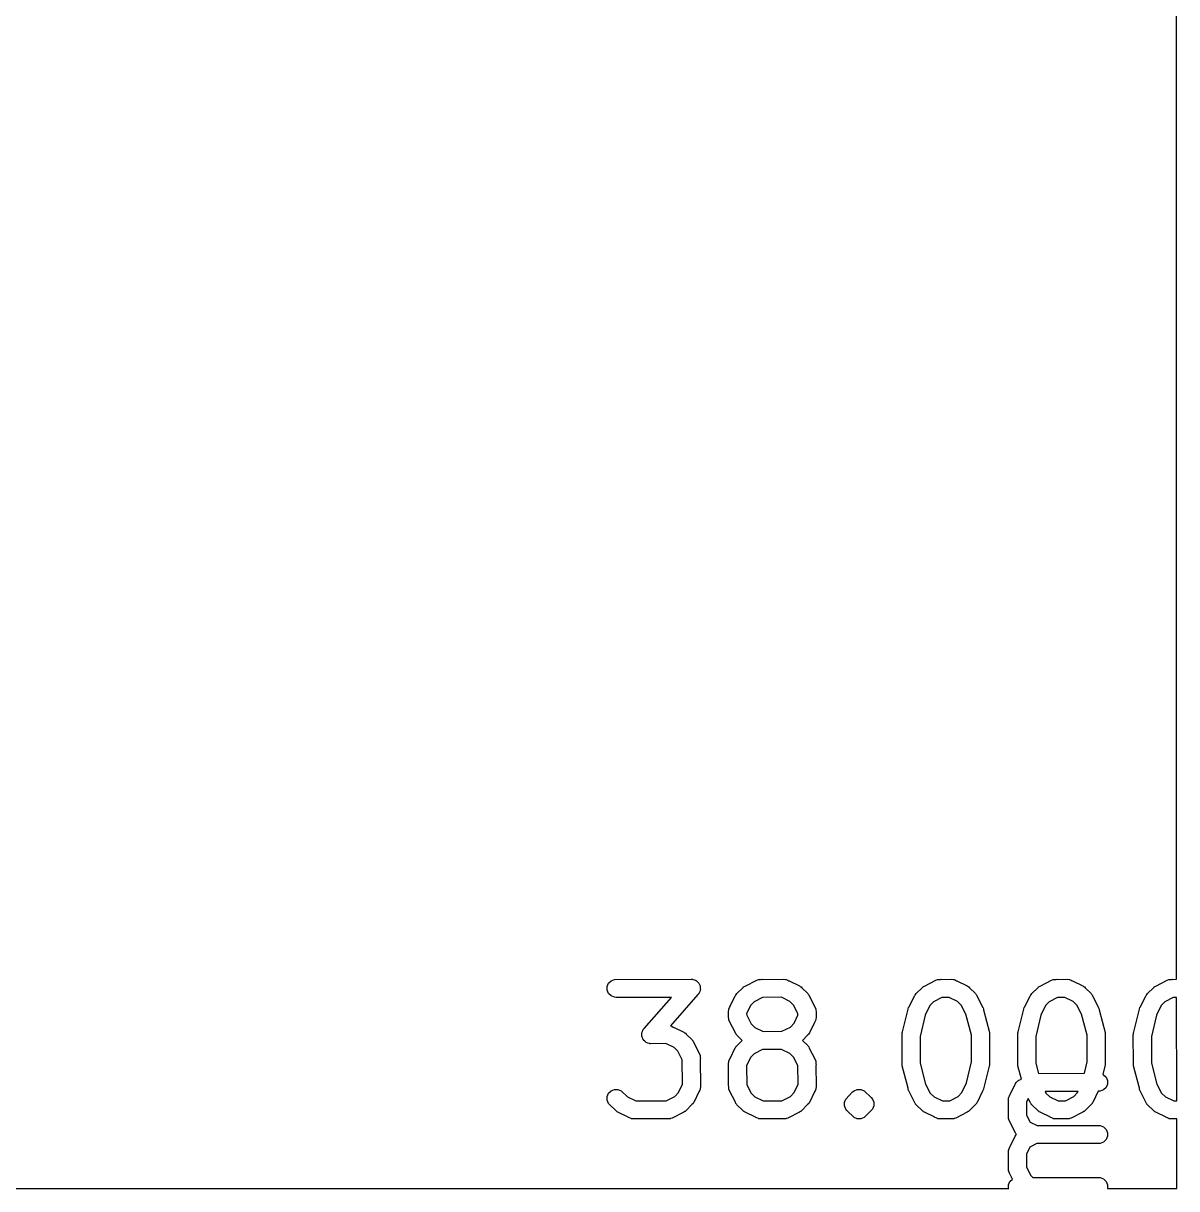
# Model space of a CAD drawing. Extents: x 87 to 387, y -217 to -84.
# Drawn here: x 227.28 to 236.77, y -158.55 to -148.96 of the extents above; entities that cross this region are included whole.
import ezdxf

# ---------------------------------------------------------------- set-up
doc = ezdxf.new("R2010")
doc.units = 0
doc.layers.add('BLACK', color=7, linetype='CONTINUOUS')

msp = doc.modelspace()

# ---------------------------------------------------------------- linework, layer by layer
at = {"layer": 'BLACK', "linetype": 'CONTINUOUS'}
for p, q in [((236.773418, -156.83049), (236.770001, -141.524618)), ((232.084768, -156.890182), (232.095967, -156.863146)), ((232.084768, -156.919446), (232.084768, -156.890182)), ((232.095967, -156.863146), (232.116659, -156.842454)), ((232.116659, -156.842454), (232.143695, -156.831255)), ((232.143695, -156.831255), (232.777374, -156.829814)), ((232.777374, -156.829814), (232.785112, -156.830576)), ((232.785112, -156.830576), (232.78708, -156.830445)), ((232.78708, -156.830445), (232.788435, -156.830903)), ((232.788435, -156.830903), (232.792006, -156.831255)), ((232.792006, -156.831255), (232.803263, -156.835918)), ((232.803263, -156.835918), (232.814801, -156.83982)), ((232.814801, -156.83982), (232.816705, -156.841485)), ((232.816705, -156.841485), (232.819042, -156.842454)), ((232.819042, -156.842454), (232.827652, -156.851064)), ((232.827652, -156.851064), (232.836825, -156.85909)), ((232.836825, -156.85909), (232.837947, -156.861359)), ((232.837947, -156.861359), (232.839734, -156.863146)), ((232.839734, -156.863146), (232.844394, -156.874396)), ((232.844394, -156.874396), (232.849797, -156.885322)), ((232.849797, -156.885322), (232.849965, -156.887845)), ((232.849965, -156.887845), (232.850933, -156.890182)), ((232.850933, -156.890182), (232.850933, -156.902366)), ((233.15319, -156.948435), (233.200532, -156.8994)), ((233.200532, -156.8994), (233.206281, -156.894681)), ((233.206281, -156.894681), (233.207581, -156.893183)), ((233.207581, -156.893183), (233.208994, -156.892455)), ((233.208994, -156.892455), (233.211897, -156.890073)), ((233.211897, -156.890073), (233.220707, -156.886423)), ((233.220707, -156.886423), (233.315262, -156.837732)), ((233.315262, -156.837732), (233.328993, -156.832477)), ((233.328993, -156.832477), (233.331682, -156.832285)), ((233.331682, -156.832285), (233.334171, -156.831255)), ((233.334171, -156.831255), (233.34751, -156.831161)), ((233.34751, -156.831161), (233.358183, -156.830403)), ((233.358183, -156.830403), (233.36019, -156.831072)), ((233.36019, -156.831072), (233.539279, -156.829814)), ((233.539279, -156.829814), (233.553911, -156.831255)), ((233.553911, -156.831255), (233.5564, -156.832286)), ((233.5564, -156.832286), (233.559088, -156.832477)), ((233.559088, -156.832477), (233.572081, -156.838781)), ((233.572081, -156.838781), (233.580947, -156.842454)), ((233.580947, -156.842454), (233.582169, -156.843676)), ((233.582169, -156.843676), (233.668058, -156.885351)), ((233.668058, -156.885351), (233.674357, -156.889315)), ((233.674357, -156.889315), (233.676185, -156.890073)), ((233.676185, -156.890073), (233.677355, -156.891203)), ((233.677355, -156.891203), (233.680501, -156.893183)), ((233.680501, -156.893183), (233.686133, -156.899677)), ((233.686133, -156.899677), (233.735169, -156.947019)), ((234.629376, -156.948439), (234.676722, -156.8994)), ((234.676722, -156.8994), (234.682471, -156.894681)), ((234.682471, -156.894681), (234.683771, -156.893183)), ((234.683771, -156.893183), (234.685184, -156.892455)), ((234.685184, -156.892455), (234.688087, -156.890073)), ((234.688087, -156.890073), (234.696897, -156.886423)), ((234.696897, -156.886423), (234.791452, -156.837732)), ((234.791452, -156.837732), (234.805183, -156.832477)), ((234.805183, -156.832477), (234.807872, -156.832285)), ((234.807872, -156.832285), (234.810361, -156.831255)), ((234.810361, -156.831255), (234.825102, -156.831061)), ((234.825102, -156.831061), (234.834373, -156.830403)), ((234.834373, -156.830403), (234.835923, -156.830919)), ((234.835923, -156.830919), (234.920231, -156.829814)), ((234.920231, -156.829814), (234.934863, -156.831255)), ((234.934863, -156.831255), (234.937352, -156.832286)), ((234.937352, -156.832286), (234.94004, -156.832477)), ((234.94004, -156.832477), (234.953033, -156.838781)), ((234.953033, -156.838781), (234.961899, -156.842454)), ((234.961899, -156.842454), (234.963121, -156.843676)), ((234.963121, -156.843676), (235.04901, -156.885351)), ((235.04901, -156.885351), (235.055309, -156.889315)), ((235.055309, -156.889315), (235.057137, -156.890073)), ((235.057137, -156.890073), (235.058307, -156.891203)), ((235.058307, -156.891203), (235.061453, -156.893183)), ((235.061453, -156.893183), (235.067085, -156.899677)), ((235.067085, -156.899677), (235.116121, -156.947019)), ((235.58176, -156.948437), (235.629102, -156.899401)), ((235.629102, -156.899401), (235.634851, -156.894682)), ((235.634851, -156.894682), (235.636152, -156.893183)), ((235.636152, -156.893183), (235.637565, -156.892455)), ((235.637565, -156.892455), (235.640468, -156.890073)), ((235.640468, -156.890073), (235.649278, -156.886423)), ((235.649278, -156.886423), (235.743833, -156.837732)), ((235.743833, -156.837732), (235.757564, -156.832477)), ((235.757564, -156.832477), (235.760253, -156.832285)), ((235.760253, -156.832285), (235.762742, -156.831255)), ((235.762742, -156.831255), (235.777483, -156.831061)), ((235.777483, -156.831061), (235.786754, -156.830403)), ((235.786754, -156.830403), (235.788304, -156.830919)), ((235.788304, -156.830919), (235.872612, -156.829814)), ((235.872612, -156.829814), (235.887244, -156.831255)), ((235.887244, -156.831255), (235.889732, -156.832285)), ((235.889732, -156.832285), (235.892422, -156.832477)), ((235.892422, -156.832477), (235.90542, -156.838783)), ((235.90542, -156.838783), (235.91428, -156.842454)), ((235.91428, -156.842454), (235.915501, -156.843675)), ((235.915501, -156.843675), (236.001392, -156.885352)), ((236.001392, -156.885352), (236.00769, -156.889317)), ((236.00769, -156.889317), (236.009518, -156.890074)), ((236.009518, -156.890074), (236.010689, -156.891204)), ((236.010689, -156.891204), (236.013835, -156.893185)), ((236.013835, -156.893185), (236.019467, -156.899679)), ((236.019467, -156.899679), (236.068502, -156.94702)), ((236.534142, -156.948436), (236.581484, -156.899401)), ((236.581484, -156.899401), (236.587233, -156.894682)), ((236.587233, -156.894682), (236.588533, -156.893184)), ((236.588533, -156.893184), (236.589946, -156.892456)), ((236.589946, -156.892456), (236.592849, -156.890074)), ((236.592849, -156.890074), (236.601659, -156.886424)), ((236.601659, -156.886424), (236.696214, -156.837733)), ((236.696214, -156.837733), (236.709945, -156.832478)), ((236.709945, -156.832478), (236.712634, -156.832286)), ((236.712634, -156.832286), (236.715123, -156.831256)), ((236.715123, -156.831256), (236.729864, -156.831062)), ((236.729864, -156.831062), (236.739135, -156.830404)), ((236.739135, -156.830404), (236.740685, -156.83092)), ((236.740685, -156.83092), (236.773418, -156.83049)), ((232.095967, -156.946482), (232.084768, -156.919446)), ((232.116659, -156.967174), (232.095967, -156.946482)), ((232.143695, -156.978373), (232.116659, -156.967174)), ((232.158327, -156.979814), (232.143695, -156.978373)), ((232.613598, -156.978778), (232.158327, -156.979814)), ((232.389813, -157.235965), (232.613598, -156.978778)), ((232.831601, -156.954614), (232.606418, -157.213408)), ((232.839734, -156.946482), (232.831601, -156.954614)), ((232.840693, -156.944165), (232.839734, -156.946482)), ((232.842368, -156.942241), (232.840693, -156.944165)), ((232.846269, -156.930703), (232.842368, -156.942241)), ((232.850933, -156.919446), (232.846269, -156.930703)), ((232.850933, -156.902366), (232.851743, -156.91452)), ((232.851743, -156.91452), (232.850933, -156.916915)), ((232.850933, -156.916915), (232.850933, -156.919446)), ((233.097189, -157.052399), (233.138864, -156.966511)), ((233.138864, -156.966511), (233.142828, -156.960211)), ((233.142828, -156.960211), (233.143586, -156.958384)), ((233.143586, -156.958384), (233.144716, -156.957213)), ((233.144716, -156.957213), (233.146696, -156.954068)), ((233.146696, -156.954068), (233.15319, -156.948435)), ((233.364414, -156.979704), (233.295623, -157.015128)), ((233.519583, -156.978614), (233.364414, -156.979704)), ((233.588113, -157.011866), (233.519583, -156.978614)), ((233.735169, -156.947019), (233.739887, -156.952768)), ((233.739887, -156.952768), (233.741386, -156.954068)), ((233.741386, -156.954068), (233.742113, -156.955481)), ((233.742113, -156.955481), (233.744496, -156.958384)), ((233.744496, -156.958384), (233.748145, -156.967194)), ((233.748145, -156.967194), (233.796837, -157.061749)), ((234.570786, -157.057743), (234.615054, -156.966511)), ((234.615054, -156.966511), (234.619018, -156.960213)), ((234.619018, -156.960213), (234.619776, -156.958384)), ((234.619776, -156.958384), (234.620907, -156.957211)), ((234.620907, -156.957211), (234.622886, -156.954069)), ((234.622886, -156.954069), (234.629376, -156.948439)), ((234.840794, -156.979606), (234.771813, -157.015128)), ((234.900955, -156.978817), (234.840794, -156.979606)), ((234.969065, -157.011866), (234.900955, -156.978817)), ((235.116121, -156.947019), (235.120839, -156.952768)), ((235.120839, -156.952768), (235.122338, -156.954068)), ((235.122338, -156.954068), (235.123065, -156.955481)), ((235.123065, -156.955481), (235.125448, -156.958384)), ((235.125448, -156.958384), (235.129097, -156.967194)), ((235.129097, -156.967194), (235.177789, -157.06175)), ((235.523168, -157.057743), (235.567435, -156.966512)), ((235.567435, -156.966512), (235.571398, -156.960215)), ((235.571398, -156.960215), (235.572156, -156.958386)), ((235.572156, -156.958386), (235.573287, -156.957214)), ((235.573287, -156.957214), (235.575267, -156.954069)), ((235.575267, -156.954069), (235.58176, -156.948437)), ((235.793175, -156.979606), (235.724195, -157.015128)), ((235.853334, -156.978817), (235.793175, -156.979606)), ((235.921445, -157.011866), (235.853334, -156.978817)), ((236.068502, -156.94702), (236.07322, -156.952769)), ((236.07322, -156.952769), (236.074719, -156.954069)), ((236.074719, -156.954069), (236.075446, -156.955482)), ((236.075446, -156.955482), (236.077829, -156.958385)), ((236.077829, -156.958385), (236.081478, -156.967195)), ((236.081478, -156.967195), (236.13017, -157.06175)), ((236.475549, -157.057743), (236.519816, -156.966512)), ((236.519816, -156.966512), (236.52378, -156.960212)), ((236.52378, -156.960212), (236.524538, -156.958385)), ((236.524538, -156.958385), (236.525668, -156.957214)), ((236.525668, -156.957214), (236.527648, -156.954069)), ((236.527648, -156.954069), (236.534142, -156.948436)), ((236.745556, -156.979607), (236.676575, -157.015129)), ((236.773451, -156.979241), (236.745556, -156.979607)), ((236.773641, -157.830488), (236.773451, -156.979241)), ((233.083327, -157.09529), (233.084768, -157.080658)), ((233.084768, -157.080658), (233.085799, -157.078168)), ((233.085799, -157.078168), (233.08599, -157.075481)), ((233.08599, -157.075481), (233.092294, -157.062487)), ((233.092294, -157.062487), (233.095967, -157.053622)), ((233.095967, -157.053622), (233.097189, -157.052399)), ((233.265379, -157.046455), (233.232655, -157.113896)), ((233.295623, -157.015128), (233.265379, -157.046455)), ((233.61944, -157.04211), (233.588113, -157.011866)), ((233.655128, -157.111413), (233.61944, -157.04211)), ((233.796837, -157.061749), (233.802092, -157.07548)), ((233.802092, -157.07548), (233.802283, -157.078169)), ((233.802283, -157.078169), (233.803314, -157.080658)), ((233.803314, -157.080658), (233.803726, -157.098487)), ((234.516515, -157.263466), (234.561756, -157.077101)), ((234.561756, -157.077101), (234.562141, -157.076021)), ((234.562141, -157.076021), (234.56218, -157.075482)), ((234.56218, -157.075482), (234.562765, -157.074274)), ((234.562765, -157.074274), (234.566703, -157.063255)), ((234.566703, -157.063255), (234.570786, -157.057743)), ((234.741568, -157.046456), (234.702743, -157.126473)), ((234.771813, -157.015128), (234.741568, -157.046456)), ((235.000392, -157.04211), (234.969065, -157.011866)), ((235.038745, -157.11659), (235.000392, -157.04211)), ((235.177789, -157.06175), (235.178198, -157.062819)), ((235.178198, -157.062819), (235.178521, -157.063255)), ((235.178521, -157.063255), (235.178841, -157.064499)), ((235.178841, -157.064499), (235.183044, -157.075482)), ((235.183044, -157.075482), (235.183569, -157.082878)), ((235.183569, -157.082878), (235.231087, -157.267577)), ((235.468896, -157.263466), (235.514137, -157.077101)), ((235.514137, -157.077101), (235.514522, -157.076021)), ((235.514522, -157.076021), (235.514561, -157.075482)), ((235.514561, -157.075482), (235.515146, -157.074274)), ((235.515146, -157.074274), (235.519084, -157.063255)), ((235.519084, -157.063255), (235.523168, -157.057743)), ((235.69395, -157.046456), (235.655124, -157.126473)), ((235.724195, -157.015128), (235.69395, -157.046456)), ((235.952773, -157.042111), (235.921445, -157.011866)), ((235.991127, -157.116592), (235.952773, -157.042111)), ((236.13017, -157.06175), (236.130579, -157.062819)), ((236.130579, -157.062819), (236.130902, -157.063255)), ((236.130902, -157.063255), (236.131221, -157.064498)), ((236.131221, -157.064498), (236.135425, -157.075481)), ((236.135425, -157.075481), (236.13595, -157.082878)), ((236.13595, -157.082878), (236.183468, -157.267577)), ((236.421277, -157.263466), (236.466518, -157.077101)), ((236.466518, -157.077101), (236.466903, -157.076021)), ((236.466903, -157.076021), (236.466942, -157.075482)), ((236.466942, -157.075482), (236.467527, -157.074274)), ((236.467527, -157.074274), (236.471465, -157.063255)), ((236.471465, -157.063255), (236.475549, -157.057743)), ((236.646331, -157.046456), (236.607505, -157.126473)), ((236.676575, -157.015129), (236.646331, -157.046456)), ((233.084192, -157.132697), (233.083327, -157.09529)), ((233.083916, -157.133528), (233.084192, -157.132697)), ((233.084355, -157.13971), (233.083916, -157.133528)), ((233.084768, -157.157541), (233.084355, -157.13971)), ((233.085799, -157.16003), (233.084768, -157.157541)), ((233.08599, -157.162718), (233.085799, -157.16003)), ((233.091245, -157.17645), (233.08599, -157.162718)), ((233.139935, -157.271002), (233.091245, -157.17645)), ((233.232655, -157.113896), (233.232953, -157.126785)), ((233.232953, -157.126785), (233.268641, -157.196089)), ((233.622703, -157.191743), (233.655426, -157.124302)), ((233.655426, -157.124302), (233.655128, -157.111413)), ((233.790892, -157.185799), (233.749218, -157.271689)), ((233.792115, -157.184577), (233.790892, -157.185799)), ((233.795786, -157.175712), (233.792115, -157.184577)), ((233.802092, -157.162718), (233.795786, -157.175712)), ((233.802282, -157.16003), (233.802092, -157.162718)), ((233.803314, -157.157541), (233.802282, -157.16003)), ((233.804755, -157.142909), (233.803314, -157.157541)), ((233.803726, -157.098487), (233.804166, -157.10467)), ((233.804166, -157.10467), (233.803889, -157.1055)), ((233.803889, -157.1055), (233.804755, -157.142909)), ((234.702743, -157.126473), (234.660621, -157.299991)), ((235.083349, -157.289964), (235.038745, -157.11659)), ((235.655124, -157.126473), (235.613002, -157.299991)), ((236.03573, -157.289964), (235.991127, -157.116592)), ((236.607505, -157.126473), (236.565383, -157.299991)), ((232.369672, -157.27606), (232.370482, -157.273664)), ((232.370482, -157.288213), (232.369672, -157.27606)), ((232.370482, -157.271134), (232.375145, -157.259876)), ((232.370482, -157.273664), (232.370482, -157.271134)), ((232.375145, -157.259876), (232.379047, -157.248339)), ((232.379047, -157.248339), (232.380721, -157.246414)), ((232.380721, -157.246414), (232.381681, -157.244098)), ((232.381681, -157.244098), (232.389813, -157.235965)), ((232.606418, -157.213408), (232.606708, -157.213429)), ((232.606708, -157.213429), (232.619706, -157.219735)), ((232.619706, -157.219735), (232.628566, -157.223406)), ((232.628566, -157.223406), (232.629787, -157.224627)), ((232.629787, -157.224627), (232.715678, -157.266304)), ((232.715678, -157.266304), (232.721976, -157.270269)), ((232.721976, -157.270269), (232.723804, -157.271026)), ((232.723804, -157.271026), (232.724975, -157.272156)), ((232.724975, -157.272156), (232.728121, -157.274137)), ((232.728121, -157.274137), (232.733753, -157.280631)), ((232.733753, -157.280631), (232.782788, -157.327972)), ((233.143586, -157.279816), (233.139935, -157.271002)), ((233.145969, -157.28272), (233.143586, -157.279816)), ((233.146696, -157.284131), (233.145969, -157.28272)), ((233.148192, -157.285428), (233.146696, -157.284131)), ((233.152913, -157.291181), (233.148192, -157.285428)), ((233.268641, -157.196089), (233.299969, -157.226334)), ((233.299969, -157.226334), (233.368498, -157.259585)), ((233.368498, -157.259585), (233.523667, -157.258495)), ((233.523667, -157.258495), (233.592458, -157.223071)), ((233.592458, -157.223071), (233.622703, -157.191743)), ((233.741386, -157.284132), (233.734891, -157.289764)), ((233.743365, -157.280986), (233.741386, -157.284132)), ((233.744496, -157.279816), (233.743365, -157.280986)), ((233.745253, -157.277988), (233.744496, -157.279816)), ((233.749218, -157.271689), (233.745253, -157.277988)), ((234.511898, -157.285767), (234.512149, -157.283213)), ((234.513228, -157.519162), (234.511898, -157.285767)), ((234.511987, -157.282121), (234.512441, -157.280249)), ((234.512149, -157.283213), (234.511987, -157.282121)), ((234.512441, -157.280249), (234.513339, -157.271135)), ((234.513339, -157.271135), (234.516515, -157.263466)), ((235.231087, -157.267577), (235.231462, -157.270113)), ((235.231462, -157.270113), (235.231885, -157.271135)), ((235.231885, -157.271135), (235.231895, -157.273049)), ((235.231895, -157.273049), (235.233237, -157.282121)), ((235.233237, -157.282121), (235.231995, -157.290466)), ((235.464279, -157.285767), (235.46453, -157.283213)), ((235.465609, -157.519162), (235.464279, -157.285767)), ((235.464368, -157.282121), (235.464822, -157.280249)), ((235.46453, -157.283213), (235.464368, -157.282121)), ((235.464822, -157.280249), (235.46572, -157.271135)), ((235.46572, -157.271135), (235.468896, -157.263466)), ((236.183468, -157.267577), (236.183843, -157.270113)), ((236.183843, -157.270113), (236.184266, -157.271135)), ((236.184266, -157.271135), (236.184276, -157.273049)), ((236.184276, -157.273049), (236.185618, -157.282121)), ((236.185618, -157.282121), (236.184376, -157.290466)), ((236.41666, -157.285767), (236.416911, -157.283213)), ((236.41799, -157.519162), (236.41666, -157.285767)), ((236.416749, -157.282121), (236.417203, -157.280249)), ((236.416911, -157.283213), (236.416749, -157.282121)), ((236.417203, -157.280249), (236.418101, -157.271135)), ((236.418101, -157.271135), (236.421277, -157.263466)), ((232.370482, -157.300398), (232.370482, -157.288213)), ((232.371449, -157.302734), (232.370482, -157.300398)), ((232.371618, -157.305258), (232.371449, -157.302734)), ((232.37702, -157.316183), (232.371618, -157.305258)), ((232.381681, -157.327434), (232.37702, -157.316183)), ((232.383467, -157.32922), (232.381681, -157.327434)), ((232.38459, -157.33149), (232.383467, -157.32922)), ((232.393762, -157.339515), (232.38459, -157.33149)), ((232.402373, -157.348126), (232.393762, -157.339515)), ((232.404709, -157.349094), (232.402373, -157.348126)), ((232.406614, -157.35076), (232.404709, -157.349094)), ((232.418151, -157.354661), (232.406614, -157.35076)), ((232.429409, -157.359325), (232.418151, -157.354661)), ((232.432979, -157.359676), (232.429409, -157.359325)), ((232.434335, -157.360135), (232.432979, -157.359676)), ((232.436302, -157.360003), (232.434335, -157.360135)), ((232.444041, -157.360766), (232.436302, -157.360003)), ((232.567348, -157.359637), (232.444041, -157.360766)), ((232.635731, -157.392818), (232.567348, -157.359637)), ((232.782788, -157.327972), (232.787506, -157.333721)), ((232.787506, -157.333721), (232.789005, -157.335021)), ((232.789005, -157.335021), (232.789732, -157.336434)), ((232.789732, -157.336434), (232.792115, -157.339337)), ((232.792115, -157.339337), (232.795764, -157.348147)), ((232.795764, -157.348147), (232.844456, -157.442702)), ((233.146696, -157.38264), (233.15319, -157.377007)), ((233.195943, -157.332724), (233.152913, -157.291181)), ((233.15319, -157.377007), (233.195943, -157.332724)), ((233.734891, -157.289764), (233.692138, -157.334047)), ((233.692138, -157.334047), (233.735169, -157.375591)), ((233.735169, -157.375591), (233.739887, -157.38134)), ((233.739887, -157.38134), (233.741386, -157.38264)), ((234.660621, -157.299991), (234.661874, -157.519664)), ((235.084602, -157.509637), (235.083349, -157.289964)), ((235.231995, -157.290466), (235.233326, -157.523862)), ((235.613002, -157.299991), (235.614255, -157.519664)), ((236.036983, -157.509637), (236.03573, -157.289964)), ((236.184376, -157.290466), (236.185707, -157.523862)), ((236.565383, -157.299991), (236.566636, -157.519664)), ((232.667059, -157.423063), (232.635731, -157.392818)), ((232.702462, -157.491814), (232.667059, -157.423063)), ((232.844456, -157.442702), (232.849711, -157.456433)), ((232.849711, -157.456433), (232.849902, -157.459122)), ((232.849902, -157.459122), (232.850933, -157.461611)), ((232.850933, -157.461611), (232.851007, -157.47468)), ((232.851007, -157.47468), (232.851785, -157.485623)), ((233.097189, -157.480971), (233.138864, -157.395083)), ((233.138864, -157.395083), (233.142828, -157.388783)), ((233.142828, -157.388783), (233.143586, -157.386956)), ((233.143586, -157.386956), (233.144716, -157.385785)), ((233.144716, -157.385785), (233.146696, -157.38264)), ((233.265379, -157.475027), (233.232127, -157.543557)), ((233.295623, -157.4437), (233.265379, -157.475027)), ((233.364414, -157.408276), (233.295623, -157.4437)), ((233.519583, -157.407186), (233.364414, -157.408276)), ((233.588113, -157.440438), (233.519583, -157.407186)), ((233.61944, -157.470682), (233.588113, -157.440438)), ((233.654864, -157.539473), (233.61944, -157.470682)), ((233.741386, -157.38264), (233.742113, -157.384053)), ((233.742113, -157.384053), (233.744496, -157.386956)), ((233.744496, -157.386956), (233.748145, -157.395766)), ((233.748145, -157.395766), (233.796837, -157.490321)), ((232.703618, -157.69455), (232.702462, -157.491814)), ((232.851785, -157.485623), (232.851081, -157.487732)), ((232.851081, -157.487732), (232.852374, -157.714338)), ((233.083327, -157.523862), (233.084768, -157.50923)), ((233.084585, -157.702949), (233.083327, -157.523862)), ((233.084768, -157.50923), (233.085799, -157.50674)), ((233.085799, -157.50674), (233.08599, -157.504053)), ((233.08599, -157.504053), (233.092294, -157.491059)), ((233.092294, -157.491059), (233.095967, -157.482194)), ((233.095967, -157.482194), (233.097189, -157.480971)), ((233.232127, -157.543557), (233.233217, -157.698726)), ((233.655954, -157.694642), (233.654864, -157.539473)), ((233.796837, -157.490321), (233.802092, -157.504052)), ((233.802092, -157.504052), (233.802283, -157.506741)), ((233.802283, -157.506741), (233.803314, -157.50923)), ((233.803314, -157.50923), (233.803407, -157.522569)), ((233.803407, -157.522569), (233.804166, -157.533242)), ((233.804166, -157.533242), (233.803496, -157.535249)), ((233.803496, -157.535249), (233.804755, -157.714338)), ((234.511987, -157.527508), (234.513228, -157.519162)), ((234.513328, -157.536579), (234.511987, -157.527508)), ((234.513339, -157.538494), (234.513328, -157.536579)), ((234.513761, -157.539515), (234.513339, -157.538494)), ((234.514137, -157.542052), (234.513761, -157.539515)), ((234.561654, -157.72675), (234.514137, -157.542052)), ((234.661874, -157.519664), (234.706477, -157.693036)), ((235.04248, -157.683155), (235.084602, -157.509637)), ((235.228708, -157.546162), (235.183468, -157.732528)), ((235.231885, -157.538494), (235.228708, -157.546162)), ((235.232782, -157.529379), (235.231885, -157.538494)), ((235.233237, -157.527508), (235.232782, -157.529379)), ((235.233326, -157.523862), (235.233074, -157.526415)), ((235.233074, -157.526415), (235.233237, -157.527508)), ((235.464368, -157.527508), (235.465609, -157.519162)), ((235.465709, -157.536579), (235.464368, -157.527508)), ((235.46572, -157.538494), (235.465709, -157.536579)), ((235.466142, -157.539515), (235.46572, -157.538494)), ((235.466518, -157.542052), (235.466142, -157.539515)), ((235.494683, -157.651529), (235.466518, -157.542052)), ((235.614255, -157.519664), (235.636178, -157.604882)), ((236.014107, -157.603871), (236.036983, -157.509637)), ((236.181089, -157.546162), (236.164761, -157.613421)), ((236.184266, -157.538494), (236.181089, -157.546162)), ((236.185163, -157.529379), (236.184266, -157.538494)), ((236.185618, -157.527508), (236.185163, -157.529379)), ((236.185707, -157.523862), (236.185455, -157.526415)), ((236.185455, -157.526415), (236.185618, -157.527508)), ((236.416749, -157.527508), (236.41799, -157.519162)), ((236.41809, -157.536579), (236.416749, -157.527508)), ((236.418101, -157.538494), (236.41809, -157.536579)), ((236.418523, -157.539515), (236.418101, -157.538494)), ((236.418899, -157.542052), (236.418523, -157.539515)), ((236.466416, -157.72675), (236.418899, -157.542052)), ((236.566636, -157.519664), (236.611239, -157.693036)), ((235.458611, -157.674038), (235.464775, -157.666931)), ((235.464775, -157.666931), (235.469774, -157.664356)), ((235.469774, -157.664356), (235.473617, -157.661024)), ((235.473617, -157.661024), (235.481071, -157.658539)), ((235.481071, -157.658539), (235.494683, -157.651529)), ((235.636178, -157.604882), (236.014107, -157.603871)), ((236.164761, -157.613421), (236.171475, -157.616202)), ((236.171475, -157.616202), (236.192167, -157.636894)), ((236.192167, -157.636894), (236.203366, -157.66393)), ((236.203366, -157.66393), (236.203366, -157.693194)), ((232.095967, -157.767908), (232.116659, -157.747216)), ((232.116659, -157.747216), (232.143696, -157.736017)), ((232.143696, -157.736017), (232.172958, -157.736017)), ((232.172958, -157.736017), (232.199995, -157.747216)), ((232.199995, -157.747216), (232.25235, -157.797762)), ((232.640077, -157.794499), (232.670322, -157.763171)), ((232.670322, -157.763171), (232.703618, -157.69455)), ((232.838512, -157.757227), (232.796837, -157.843117)), ((232.839734, -157.756006), (232.838512, -157.757227)), ((232.843403, -157.747146), (232.839734, -157.756006)), ((232.849711, -157.734148), (232.843403, -157.747146)), ((232.849902, -157.731458), (232.849711, -157.734148)), ((232.850933, -157.72897), (232.849902, -157.731458)), ((232.852374, -157.714338), (232.850933, -157.72897)), ((233.083916, -157.704957), (233.084585, -157.702949)), ((233.084674, -157.715629), (233.083916, -157.704957)), ((233.084768, -157.72897), (233.084674, -157.715629)), ((233.085799, -157.731459), (233.084768, -157.72897)), ((233.08599, -157.734147), (233.085799, -157.731459)), ((233.091245, -157.747879), (233.08599, -157.734147)), ((233.139937, -157.842435), (233.091245, -157.747879)), ((233.233217, -157.698726), (233.268641, -157.767517)), ((233.592458, -157.794499), (233.622703, -157.763171)), ((233.622703, -157.763171), (233.655954, -157.694642)), ((233.790893, -157.757227), (233.749218, -157.843117)), ((233.792115, -157.756006), (233.790893, -157.757227)), ((233.795784, -157.747146), (233.792115, -157.756006)), ((233.802092, -157.734148), (233.795784, -157.747146)), ((233.802283, -157.731458), (233.802092, -157.734148)), ((233.803314, -157.72897), (233.802283, -157.731458)), ((233.804755, -157.714338), (233.803314, -157.72897)), ((234.048348, -157.815527), (234.105294, -157.756543)), ((234.105294, -157.756543), (234.116659, -157.747216)), ((234.116659, -157.747216), (234.143695, -157.736017)), ((234.143695, -157.736017), (234.172958, -157.736017)), ((234.172958, -157.736017), (234.172959, -157.736017)), ((234.172959, -157.736017), (234.181698, -157.739637)), ((234.181698, -157.739637), (234.199995, -157.747216)), ((234.199995, -157.747216), (234.258979, -157.804162)), ((234.56218, -157.734147), (234.561654, -157.72675)), ((234.566382, -157.745129), (234.56218, -157.734147)), ((234.566703, -157.746374), (234.566382, -157.745129)), ((234.567025, -157.746809), (234.566703, -157.746374)), ((234.567435, -157.747879), (234.567025, -157.746809)), ((234.616127, -157.842435), (234.567435, -157.747879)), ((234.706477, -157.693036), (234.744831, -157.767517)), ((234.97341, -157.794499), (235.003655, -157.763171)), ((235.003655, -157.763171), (235.04248, -157.683155)), ((235.174438, -157.751884), (235.13017, -157.843117)), ((235.178521, -157.746374), (235.174438, -157.751884)), ((235.182456, -157.735358), (235.178521, -157.746374)), ((235.183044, -157.734148), (235.182456, -157.735358)), ((235.183082, -157.733607), (235.183044, -157.734148)), ((235.183468, -157.732528), (235.183082, -157.733607)), ((235.402002, -157.778529), (235.443677, -157.69264)), ((235.443677, -157.69264), (235.445217, -157.690193)), ((235.445217, -157.690193), (235.445602, -157.689039)), ((235.445602, -157.689039), (235.446848, -157.687601)), ((235.446848, -157.687601), (235.451509, -157.680198)), ((235.451509, -157.680198), (235.458611, -157.674038)), ((235.961159, -157.752611), (235.689909, -157.753336)), ((235.689909, -157.753336), (235.697212, -157.767517)), ((235.925791, -157.794499), (235.956036, -157.763171)), ((235.956036, -157.763171), (235.961159, -157.752611)), ((236.12668, -157.752168), (236.082551, -157.843117)), ((236.144439, -157.752121), (236.12668, -157.752168)), ((236.171475, -157.740922), (236.144439, -157.752121)), ((236.192167, -157.72023), (236.171475, -157.740922)), ((236.203366, -157.693194), (236.192167, -157.72023)), ((236.466942, -157.734147), (236.466416, -157.72675)), ((236.471144, -157.745129), (236.466942, -157.734147)), ((236.471465, -157.746374), (236.471144, -157.745129)), ((236.471787, -157.746809), (236.471465, -157.746374)), ((236.472197, -157.747879), (236.471787, -157.746809)), ((236.520889, -157.842435), (236.472197, -157.747879)), ((236.611239, -157.693036), (236.649593, -157.767517)), ((232.084768, -157.794945), (232.095967, -157.767908)), ((232.084768, -157.824207), (232.084768, -157.794945)), ((232.095967, -157.851244), (232.084768, -157.824207)), ((232.105294, -157.862609), (232.095967, -157.851244)), ((232.25235, -157.797762), (232.321035, -157.831089)), ((232.321035, -157.831089), (232.571354, -157.829888)), ((232.571354, -157.829888), (232.640077, -157.794499)), ((232.78251, -157.861192), (232.735169, -157.910228)), ((232.789005, -157.85556), (232.78251, -157.861192)), ((232.790984, -157.852414), (232.789005, -157.85556)), ((232.792115, -157.851244), (232.790984, -157.852414)), ((232.792872, -157.849416), (232.792115, -157.851244)), ((232.796837, -157.843117), (232.792872, -157.849416)), ((233.143586, -157.851244), (233.139937, -157.842435)), ((233.145968, -157.854146), (233.143586, -157.851244)), ((233.146696, -157.85556), (233.145968, -157.854146)), ((233.148194, -157.856859), (233.146696, -157.85556)), ((233.152913, -157.862609), (233.148194, -157.856859)), ((233.268641, -157.767517), (233.299969, -157.797762)), ((233.299969, -157.797762), (233.368498, -157.831013)), ((233.368498, -157.831013), (233.523667, -157.829923)), ((233.523667, -157.829923), (233.592458, -157.794499)), ((233.734891, -157.861192), (233.68755, -157.910228)), ((233.741386, -157.85556), (233.734891, -157.861192)), ((233.743365, -157.852414), (233.741386, -157.85556)), ((233.744496, -157.851244), (233.743365, -157.852414)), ((233.745253, -157.849416), (233.744496, -157.851244)), ((233.749218, -157.843117), (233.745253, -157.849416)), ((234.037149, -157.842564), (234.048348, -157.815527)), ((234.037149, -157.871826), (234.037149, -157.842564)), ((234.258979, -157.804162), (234.268306, -157.815527)), ((234.268306, -157.815527), (234.27946, -157.842454)), ((234.27946, -157.842454), (234.279505, -157.842564)), ((234.279505, -157.842564), (234.279505, -157.871827)), ((234.619776, -157.851244), (234.616127, -157.842435)), ((234.622158, -157.854146), (234.619776, -157.851244)), ((234.622886, -157.85556), (234.622158, -157.854146)), ((234.624384, -157.856859), (234.622886, -157.85556)), ((234.629103, -157.862609), (234.624384, -157.856859)), ((234.744831, -157.767517), (234.776159, -157.797762)), ((234.776159, -157.797762), (234.844268, -157.83081)), ((234.844268, -157.83081), (234.904429, -157.830021)), ((234.904429, -157.830021), (234.97341, -157.794499)), ((235.115843, -157.861192), (235.068502, -157.910228)), ((235.122338, -157.85556), (235.115843, -157.861192)), ((235.124317, -157.852414), (235.122338, -157.85556)), ((235.125448, -157.851244), (235.124317, -157.852414)), ((235.126205, -157.849416), (235.125448, -157.851244)), ((235.13017, -157.843117), (235.126205, -157.849416)), ((235.38814, -157.82142), (235.389581, -157.806788)), ((235.389344, -157.953049), (235.38814, -157.82142)), ((235.389581, -157.806788), (235.390612, -157.804298)), ((235.390612, -157.804298), (235.390803, -157.801611)), ((235.390803, -157.801611), (235.397108, -157.788616)), ((235.397108, -157.788616), (235.40078, -157.779752)), ((235.40078, -157.779752), (235.402002, -157.778529)), ((235.551924, -157.810231), (235.537011, -157.840967)), ((235.537011, -157.840967), (235.537996, -157.948599)), ((235.568508, -157.842435), (235.551924, -157.810231)), ((235.572157, -157.851244), (235.568508, -157.842435)), ((235.574539, -157.854146), (235.572157, -157.851244)), ((235.575267, -157.85556), (235.574539, -157.854146)), ((235.576765, -157.856859), (235.575267, -157.85556)), ((235.581484, -157.862609), (235.576765, -157.856859)), ((235.697212, -157.767517), (235.72854, -157.797762)), ((235.72854, -157.797762), (235.796649, -157.83081)), ((235.796649, -157.83081), (235.85681, -157.830021)), ((235.85681, -157.830021), (235.925791, -157.794499)), ((236.068224, -157.861192), (236.020883, -157.910228)), ((236.074719, -157.85556), (236.068224, -157.861192)), ((236.076698, -157.852414), (236.074719, -157.85556)), ((236.077829, -157.851244), (236.076698, -157.852414)), ((236.078586, -157.849416), (236.077829, -157.851244)), ((236.082551, -157.843117), (236.078586, -157.849416)), ((236.524538, -157.851244), (236.520889, -157.842435)), ((236.52692, -157.854146), (236.524538, -157.851244)), ((236.527648, -157.85556), (236.52692, -157.854146)), ((236.529146, -157.856859), (236.527648, -157.85556)), ((236.533865, -157.862609), (236.529146, -157.856859)), ((236.649593, -157.767517), (236.680921, -157.797762)), ((236.680921, -157.797762), (236.749032, -157.830811)), ((236.749032, -157.830811), (236.773641, -157.830488)), ((232.154329, -157.90995), (232.105294, -157.862609)), ((232.159962, -157.916445), (232.154329, -157.90995)), ((232.163107, -157.918424), (232.159962, -157.916445)), ((232.164278, -157.919555), (232.163107, -157.918424)), ((232.166105, -157.920312), (232.164278, -157.919555)), ((232.172405, -157.924277), (232.166105, -157.920312)), ((232.258294, -157.965952), (232.172405, -157.924277)), ((232.714995, -157.923203), (232.620439, -157.971896)), ((232.723804, -157.919555), (232.714995, -157.923203)), ((232.726706, -157.917172), (232.723804, -157.919555)), ((232.72812, -157.916445), (232.726706, -157.917172)), ((232.729419, -157.914946), (232.72812, -157.916445)), ((232.735169, -157.910228), (232.729419, -157.914946)), ((233.201948, -157.90995), (233.152913, -157.862609)), ((233.207581, -157.916445), (233.201948, -157.90995)), ((233.210726, -157.918424), (233.207581, -157.916445)), ((233.211897, -157.919555), (233.210726, -157.918424)), ((233.213724, -157.920312), (233.211897, -157.919555)), ((233.220024, -157.924277), (233.213724, -157.920312)), ((233.305913, -157.965952), (233.220024, -157.924277)), ((233.667376, -157.923203), (233.57282, -157.971896)), ((233.676185, -157.919555), (233.667376, -157.923203)), ((233.679087, -157.917172), (233.676185, -157.919555)), ((233.680501, -157.916445), (233.679087, -157.917172)), ((233.6818, -157.914946), (233.680501, -157.916445)), ((233.68755, -157.910228), (233.6818, -157.914946)), ((234.048348, -157.898863), (234.037149, -157.871826)), ((234.057675, -157.910228), (234.048348, -157.898863)), ((234.116659, -157.967174), (234.057675, -157.910228)), ((234.268306, -157.898863), (234.21136, -157.957847)), ((234.279505, -157.871827), (234.268306, -157.898863)), ((234.678138, -157.90995), (234.629103, -157.862609)), ((234.683771, -157.916445), (234.678138, -157.90995)), ((234.686916, -157.918424), (234.683771, -157.916445)), ((234.688087, -157.919555), (234.686916, -157.918424)), ((234.689914, -157.920312), (234.688087, -157.919555)), ((234.696214, -157.924277), (234.689914, -157.920312)), ((234.782103, -157.965952), (234.696214, -157.924277)), ((235.048328, -157.923203), (234.953772, -157.971896)), ((235.057137, -157.919555), (235.048328, -157.923203)), ((235.060039, -157.917172), (235.057137, -157.919555)), ((235.061453, -157.916445), (235.060039, -157.917172)), ((235.062752, -157.914946), (235.061453, -157.916445)), ((235.068502, -157.910228), (235.062752, -157.914946)), ((235.388729, -157.954896), (235.389344, -157.953049)), ((235.389454, -157.96511), (235.388729, -157.954896)), ((235.537996, -157.948599), (235.566954, -158.004833)), ((235.630519, -157.90995), (235.581484, -157.862609)), ((235.636152, -157.916445), (235.630519, -157.90995)), ((235.639297, -157.918424), (235.636152, -157.916445)), ((235.640468, -157.919555), (235.639297, -157.918424)), ((235.642295, -157.920312), (235.640468, -157.919555)), ((235.648595, -157.924277), (235.642295, -157.920312)), ((235.734484, -157.965952), (235.648595, -157.924277)), ((236.000709, -157.923203), (235.906153, -157.971896)), ((236.009518, -157.919555), (236.000709, -157.923203)), ((236.01242, -157.917172), (236.009518, -157.919555)), ((236.013834, -157.916445), (236.01242, -157.917172)), ((236.015133, -157.914946), (236.013834, -157.916445)), ((236.020883, -157.910228), (236.015133, -157.914946)), ((236.582903, -157.909953), (236.533865, -157.862609)), ((236.588533, -157.916444), (236.582903, -157.909953)), ((236.591676, -157.918423), (236.588533, -157.916444)), ((236.592849, -157.919555), (236.591676, -157.918423)), ((236.594677, -157.920312), (236.592849, -157.919555)), ((236.600975, -157.924277), (236.594677, -157.920312)), ((236.686865, -157.965953), (236.600975, -157.924277)), ((232.259516, -157.967174), (232.258294, -157.965952)), ((232.268375, -157.970843), (232.259516, -157.967174)), ((232.281374, -157.977151), (232.268375, -157.970843)), ((232.284063, -157.977342), (232.281374, -157.977151)), ((232.286552, -157.978373), (232.284063, -157.977342)), ((232.301184, -157.979814), (232.286552, -157.978373)), ((232.575338, -157.978498), (232.301184, -157.979814)), ((232.577517, -157.979225), (232.575338, -157.978498)), ((232.588637, -157.978434), (232.577517, -157.979225)), ((232.60153, -157.978373), (232.588637, -157.978434)), ((232.604019, -157.977341), (232.60153, -157.978373)), ((232.606707, -157.977151), (232.604019, -157.977341)), ((232.620439, -157.971896), (232.606707, -157.977151)), ((233.307135, -157.967174), (233.305913, -157.965952)), ((233.315994, -157.970843), (233.307135, -157.967174)), ((233.328993, -157.977151), (233.315994, -157.970843)), ((233.331682, -157.977342), (233.328993, -157.977151)), ((233.334171, -157.978373), (233.331682, -157.977342)), ((233.348803, -157.979814), (233.334171, -157.978373)), ((233.52789, -157.978555), (233.348803, -157.979814)), ((233.529898, -157.979225), (233.52789, -157.978555)), ((233.54057, -157.978466), (233.529898, -157.979225)), ((233.553911, -157.978373), (233.54057, -157.978466)), ((233.5564, -157.977341), (233.553911, -157.978373)), ((233.559088, -157.977151), (233.5564, -157.977341)), ((233.57282, -157.971896), (233.559088, -157.977151)), ((234.143695, -157.978373), (234.116659, -157.967174)), ((234.143696, -157.978373), (234.143695, -157.978373)), ((234.172958, -157.978373), (234.143696, -157.978373)), ((234.172959, -157.978373), (234.172958, -157.978373)), ((234.199995, -157.967174), (234.172959, -157.978373)), ((234.21136, -157.957847), (234.199995, -157.967174)), ((234.783325, -157.967174), (234.782103, -157.965952)), ((234.792184, -157.970843), (234.783325, -157.967174)), ((234.805183, -157.977151), (234.792184, -157.970843)), ((234.807872, -157.977342), (234.805183, -157.977151)), ((234.810361, -157.978373), (234.807872, -157.977342)), ((234.824993, -157.979814), (234.810361, -157.978373)), ((234.909299, -157.978708), (234.824993, -157.979814)), ((234.91085, -157.979225), (234.909299, -157.978708)), ((234.920119, -157.978566), (234.91085, -157.979225)), ((234.934863, -157.978373), (234.920119, -157.978566)), ((234.937352, -157.977341), (234.934863, -157.978373)), ((234.94004, -157.977151), (234.937352, -157.977341)), ((234.953772, -157.971896), (234.94004, -157.977151)), ((235.389581, -157.978909), (235.389454, -157.96511)), ((235.390612, -157.981398), (235.389581, -157.978909)), ((235.390803, -157.984086), (235.390612, -157.981398)), ((235.396058, -157.997818), (235.390803, -157.984086)), ((235.443117, -158.089202), (235.396058, -157.997818)), ((235.566954, -158.004833), (235.625998, -158.033482)), ((235.625998, -158.033482), (236.129807, -158.032134)), ((235.735706, -157.967174), (235.734484, -157.965952)), ((235.744565, -157.970843), (235.735706, -157.967174)), ((235.757564, -157.977151), (235.744565, -157.970843)), ((235.760253, -157.977342), (235.757564, -157.977151)), ((235.762742, -157.978373), (235.760253, -157.977342)), ((235.777374, -157.979814), (235.762742, -157.978373)), ((235.86168, -157.978708), (235.777374, -157.979814)), ((235.863231, -157.979225), (235.86168, -157.978708)), ((235.8725, -157.978566), (235.863231, -157.979225)), ((235.887244, -157.978373), (235.8725, -157.978566)), ((235.889733, -157.977341), (235.887244, -157.978373)), ((235.892421, -157.977151), (235.889733, -157.977341)), ((235.906153, -157.971896), (235.892421, -157.977151)), ((236.129807, -158.032134), (236.144439, -158.033575)), ((236.144439, -158.033575), (236.171475, -158.044774)), ((236.171475, -158.044774), (236.192167, -158.065466)), ((236.688087, -157.967175), (236.686865, -157.965953)), ((236.696946, -157.970845), (236.688087, -157.967175)), ((236.709945, -157.977152), (236.696946, -157.970845)), ((236.712634, -157.977343), (236.709945, -157.977152)), ((236.715123, -157.978374), (236.712634, -157.977343)), ((236.729755, -157.979815), (236.715123, -157.978374)), ((236.773674, -157.979238), (236.729755, -157.979815)), ((236.773802, -158.551902), (236.773674, -157.979238)), ((235.402002, -158.2071), (235.443677, -158.121212)), ((235.445602, -158.096657), (235.443117, -158.089202)), ((235.443677, -158.121212), (235.445217, -158.118764)), ((235.445217, -158.118764), (235.445602, -158.117611)), ((235.448934, -158.100499), (235.445602, -158.096657)), ((235.445602, -158.117611), (235.446847, -158.116174)), ((235.446847, -158.116174), (235.451509, -158.108769)), ((235.451509, -158.105499), (235.448934, -158.100499)), ((235.453394, -158.107134), (235.451509, -158.105499)), ((235.451509, -158.108769), (235.453394, -158.107134)), ((236.192167, -158.148802), (236.171475, -158.169494)), ((236.192167, -158.065466), (236.203366, -158.092502)), ((236.203366, -158.121766), (236.192167, -158.148802)), ((236.203366, -158.092502), (236.203366, -158.121766)), ((235.38814, -158.249991), (235.389581, -158.235359)), ((235.389581, -158.235359), (235.390612, -158.232869)), ((235.390612, -158.232869), (235.390803, -158.230182)), ((235.390803, -158.230182), (235.397107, -158.217188)), ((235.397107, -158.217188), (235.40078, -158.208323)), ((235.40078, -158.208323), (235.402002, -158.2071)), ((235.565441, -158.210948), (235.537011, -158.269538)), ((235.621476, -158.182092), (235.565441, -158.210948)), ((236.144439, -158.180693), (235.621476, -158.182092)), ((236.171475, -158.169494), (236.144439, -158.180693)), ((235.389344, -158.38162), (235.38814, -158.249991)), ((235.537011, -158.269538), (235.537996, -158.37717)), ((235.388729, -158.383467), (235.389344, -158.38162)), ((235.389454, -158.393681), (235.388729, -158.383467)), ((235.389581, -158.40748), (235.389454, -158.393681)), ((235.390612, -158.409969), (235.389581, -158.40748)), ((235.390803, -158.412657), (235.390612, -158.409969)), ((235.396058, -158.426389), (235.390803, -158.412657)), ((235.420657, -158.474159), (235.396058, -158.426389)), ((235.537996, -158.37717), (235.573454, -158.446027)), ((235.389581, -158.521073), (235.40078, -158.494037)), ((235.389581, -158.550337), (235.389581, -158.521073)), ((235.40078, -158.494037), (235.420657, -158.474159)), ((235.573454, -158.446027), (235.58984, -158.461847)), ((235.58984, -158.461847), (236.129807, -158.460705)), ((236.129807, -158.460705), (236.144439, -158.462146)), ((236.144439, -158.462146), (236.171475, -158.473345)), ((236.171475, -158.473345), (236.192167, -158.494037)), ((236.192167, -158.494037), (236.203366, -158.521073)), ((236.203366, -158.521073), (236.203366, -158.550337)), ((220.520233, -158.553528), (235.390286, -158.552041)), ((235.390286, -158.552041), (235.389581, -158.550337)), ((236.203366, -158.550337), (236.202693, -158.551959)), ((236.202693, -158.551959), (236.773802, -158.551902))]:
    msp.add_line(p, q, dxfattribs=at)

doc.saveas('drawing.dxf')
